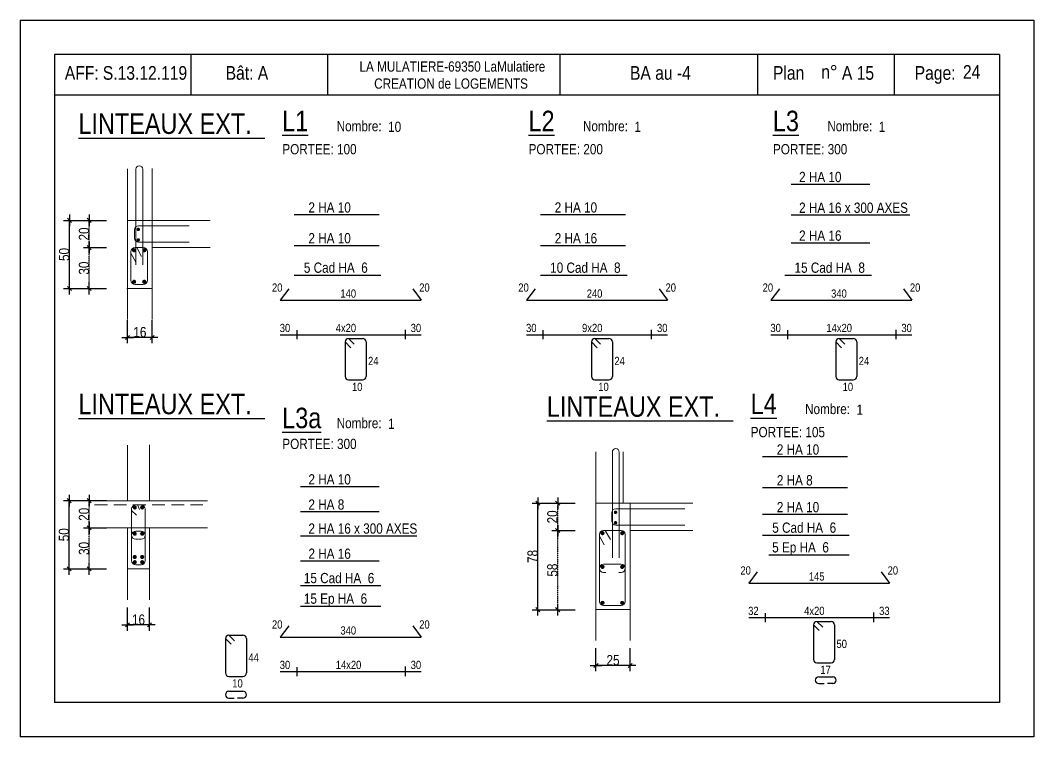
# Model space of a CAD drawing. Header units: metres. Extents: x -9927 to 45032, y -190416 to 12166.
# Drawn here: x 1177 to 2662, y -145048 to -143998 of the extents above; entities that cross this region are included whole.
import ezdxf
from ezdxf.enums import TextEntityAlignment as Align

# ---------------------------------------------------------------- set-up
doc = ezdxf.new("R2010")
doc.units = ezdxf.units.M
doc.header["$PDMODE"] = 65
doc.linetypes.add('CACHE2', pattern=[0.1875, 0.125, -0.0625])
for name, color, linetype in [('01_cote_gen', 4, 'Continuous'), ('01_fenetres', 171, 'Continuous'), ('01_linteaux', 3, 'Continuous'), ('01_sem', 42, 'Continuous'), ('01_texte', 230, 'Continuous'), ('AA_COTES', 2, 'Continuous')]:
    doc.layers.add(name, color=color, linetype=linetype)
doc.styles.add('STYLE2', font='ARIALN.TTF')
doc.dimstyles.new('JB25', dxfattribs={"dimscale": 0.1, "dimtxt": 150, "dimasz": 17, "dimexe": 0.1, "dimexo": 0.1, "dimgap": 0.09, "dimtad": 1, "dimdec": 1, "dimlfac": 0.5, "dimdsep": 46, "dimtxsty": 'STYLE2', "dimblk1": 'BOND_G', "dimblk2": 'BOND_D', "dimsah": 1, "dimcen": 1.5, "dimdle": 0.01, "dimse1": 1, "dimse2": 1, "dimclrd": 4, "dimclre": 2, "dimclrt": 5, "dimadec": 0, "dimazin": 0, "dimtfac": 2.333333, "dimtdec": 1, "dimtix": 1, "dimtmove": 2, "dimatfit": 3, "dimldrblk": 'BOND_G', "dimfxl": 1, "dimtolj": 1, "dimtzin": 0, "dimarcsym": 0})

# ---------------------------------------------------------------- blocks, each defined once
blk = doc.blocks.new('BOND_G')
at = {"layer": 'AA_COTES', "color": 0}
for p, q in [((0, -5), (0, 15)), ((5, 0), (-5, 0)), ((1.77, 1.77), (-1.77, -1.77))]:
    blk.add_line(p, q, dxfattribs=at)
blk = doc.blocks.new('BOND_D')
at = {"layer": 'AA_COTES', "color": 0}
for p, q in [((5, 0), (-5, 0)), ((-1.77, -1.77), (1.77, 1.77)), ((0, 5), (0, -15))]:
    blk.add_line(p, q, dxfattribs=at)
blk = doc.blocks.new('*D1323')
at = {"layer": '01_cote_gen', "color": 4, "linetype": 'CACHE2', "lineweight": -2, "transparency": 16777216}
blk.add_line((1278.4, -144389.3), (1278.4, -144332.7), dxfattribs=at)
at = {"layer": 'DEFPOINTS', "color": 0, "linetype": 'CACHE2', "lineweight": 0, "transparency": 16777216}
for p in [(1278.4, -144331), (1371.6, -144331), (1370.6, -144391)]:
    blk.add_point(p, dxfattribs=at)
at = {"layer": '01_cote_gen', "color": 4, "linetype": 'CACHE2', "lineweight": -2, "transparency": 16777216, "xscale": 1.7, "yscale": 1.7, "zscale": 1.7}
for name, p, rotation in [('BOND_D', (1278.4, -144331), 90), ('BOND_G', (1278.4, -144391), 270)]:
    blk.add_blockref(name, p, dxfattribs=dict(at, rotation=rotation))
at = {"layer": '01_cote_gen', "color": 5, "linetype": 'CACHE2', "lineweight": 0, "transparency": 16777216, "insert": (1270.8, -144361), "char_height": 15, "attachment_point": 5, "rotation": 90, "style": 'STYLE2'}
blk.add_mtext('\\A1;30', dxfattribs=at)
blk = doc.blocks.new('*D1324')
at = {"layer": '01_cote_gen', "color": 4, "linetype": 'CACHE2', "lineweight": -2, "transparency": 16777216}
blk.add_line((1278.4, -144329.3), (1278.4, -144292.7), dxfattribs=at)
at = {"layer": 'DEFPOINTS', "color": 0, "linetype": 'CACHE2', "lineweight": 0, "transparency": 16777216}
for p in [(1278.4, -144291), (1334.6, -144291), (1303.9, -144331)]:
    blk.add_point(p, dxfattribs=at)
at = {"layer": '01_cote_gen', "color": 4, "linetype": 'CACHE2', "lineweight": -2, "transparency": 16777216, "xscale": 1.7, "yscale": 1.7, "zscale": 1.7}
for name, p, rotation in [('BOND_D', (1278.4, -144291), 90), ('BOND_G', (1278.4, -144331), 270)]:
    blk.add_blockref(name, p, dxfattribs=dict(at, rotation=rotation))
at = {"layer": '01_cote_gen', "color": 5, "linetype": 'CACHE2', "lineweight": 0, "transparency": 16777216, "insert": (1270.8, -144311), "char_height": 15, "attachment_point": 5, "rotation": 90, "style": 'STYLE2'}
blk.add_mtext('\\A1;20', dxfattribs=at)
blk = doc.blocks.new('*D1325')
at = {"layer": '01_cote_gen', "color": 4, "lineweight": -2, "transparency": 16777216}
blk.add_line((1249.4, -144389.3), (1249.4, -144292.7), dxfattribs=at)
at = {"layer": 'DEFPOINTS', "color": 0, "lineweight": 0, "transparency": 16777216}
for p in [(1249.4, -144291), (1303.9, -144291), (1302.9, -144391)]:
    blk.add_point(p, dxfattribs=at)
at = {"layer": '01_cote_gen', "color": 4, "lineweight": -2, "transparency": 16777216, "xscale": 1.7, "yscale": 1.7, "zscale": 1.7}
for name, p, rotation in [('BOND_D', (1249.4, -144291), 90), ('BOND_G', (1249.4, -144391), 270)]:
    blk.add_blockref(name, p, dxfattribs=dict(at, rotation=rotation))
at = {"layer": '01_cote_gen', "color": 5, "lineweight": 0, "transparency": 16777216, "insert": (1241.7, -144341), "char_height": 15, "attachment_point": 5, "rotation": 90, "style": 'STYLE2'}
blk.add_mtext('\\A1;50', dxfattribs=at)
blk = doc.blocks.new('*D1326')
at = {"layer": '01_cote_gen', "color": 4, "linetype": 'CACHE2', "lineweight": -2, "transparency": 16777216}
blk.add_line((1278.4, -144800.1), (1278.4, -144743.5), dxfattribs=at)
at = {"layer": 'DEFPOINTS', "color": 0, "linetype": 'CACHE2', "lineweight": 0, "transparency": 16777216}
for p in [(1278.4, -144741.8), (1366.6, -144741.8), (1366.6, -144801.8)]:
    blk.add_point(p, dxfattribs=at)
at = {"layer": '01_cote_gen', "color": 4, "linetype": 'CACHE2', "lineweight": -2, "transparency": 16777216, "xscale": 1.7, "yscale": 1.7, "zscale": 1.7}
for name, p, rotation in [('BOND_D', (1278.4, -144741.8), 90), ('BOND_G', (1278.4, -144801.8), 270)]:
    blk.add_blockref(name, p, dxfattribs=dict(at, rotation=rotation))
at = {"layer": '01_cote_gen', "color": 5, "linetype": 'CACHE2', "lineweight": 0, "transparency": 16777216, "insert": (1270.8, -144771.8), "char_height": 15, "attachment_point": 5, "rotation": 90, "style": 'STYLE2'}
blk.add_mtext('\\A1;30', dxfattribs=at)
blk = doc.blocks.new('*D1327')
at = {"layer": '01_cote_gen', "color": 4, "linetype": 'CACHE2', "lineweight": -2, "transparency": 16777216}
blk.add_line((1278.4, -144740.1), (1278.4, -144703.5), dxfattribs=at)
at = {"layer": 'DEFPOINTS', "color": 0, "linetype": 'CACHE2', "lineweight": 0, "transparency": 16777216}
for p in [(1278.4, -144701.8), (1334.6, -144701.8), (1303.9, -144741.8)]:
    blk.add_point(p, dxfattribs=at)
at = {"layer": '01_cote_gen', "color": 4, "linetype": 'CACHE2', "lineweight": -2, "transparency": 16777216, "xscale": 1.7, "yscale": 1.7, "zscale": 1.7}
for name, p, rotation in [('BOND_D', (1278.4, -144701.8), 90), ('BOND_G', (1278.4, -144741.8), 270)]:
    blk.add_blockref(name, p, dxfattribs=dict(at, rotation=rotation))
at = {"layer": '01_cote_gen', "color": 5, "linetype": 'CACHE2', "lineweight": 0, "transparency": 16777216, "insert": (1270.8, -144721.8), "char_height": 15, "attachment_point": 5, "rotation": 90, "style": 'STYLE2'}
blk.add_mtext('\\A1;20', dxfattribs=at)
blk = doc.blocks.new('*D1328')
at = {"layer": '01_cote_gen', "color": 4, "lineweight": -2, "transparency": 16777216}
blk.add_line((1249.1, -144800.1), (1249.1, -144703.5), dxfattribs=at)
at = {"layer": 'DEFPOINTS', "color": 0, "lineweight": 0, "transparency": 16777216}
for p in [(1249.1, -144701.8), (1303.9, -144701.8), (1303.9, -144801.8)]:
    blk.add_point(p, dxfattribs=at)
at = {"layer": '01_cote_gen', "color": 4, "lineweight": -2, "transparency": 16777216, "xscale": 1.7, "yscale": 1.7, "zscale": 1.7}
for name, p, rotation in [('BOND_D', (1249.1, -144701.8), 90), ('BOND_G', (1249.1, -144801.8), 270)]:
    blk.add_blockref(name, p, dxfattribs=dict(at, rotation=rotation))
at = {"layer": '01_cote_gen', "color": 5, "lineweight": 0, "transparency": 16777216, "insert": (1241.4, -144751.8), "char_height": 15, "attachment_point": 5, "rotation": 90, "style": 'STYLE2'}
blk.add_mtext('\\A1;50', dxfattribs=at)
blk = doc.blocks.new('*D1329')
at = {"layer": '01_cote_gen', "color": 4, "lineweight": -2, "transparency": 16777216}
blk.add_line((1364.9, -144883.9), (1336.3, -144883.9), dxfattribs=at)
at = {"layer": 'DEFPOINTS', "color": 0, "lineweight": 0, "transparency": 16777216}
for p in [(1334.6, -144801.8), (1366.6, -144801.8), (1334.6, -144883.9)]:
    blk.add_point(p, dxfattribs=at)
at = {"layer": '01_cote_gen', "color": 4, "lineweight": -2, "transparency": 16777216, "xscale": 1.7, "yscale": 1.7, "zscale": 1.7, "rotation": 180}
blk.add_blockref('BOND_D', (1334.6, -144883.9), dxfattribs=at)
at = {"layer": '01_cote_gen', "color": 4, "lineweight": -2, "transparency": 16777216, "xscale": 1.7, "yscale": 1.7, "zscale": 1.7}
blk.add_blockref('BOND_G', (1366.6, -144883.9), dxfattribs=at)
at = {"layer": '01_cote_gen', "color": 5, "lineweight": 0, "transparency": 16777216, "insert": (1350.6, -144876.2), "char_height": 15, "attachment_point": 5, "style": 'STYLE2'}
blk.add_mtext('\\A1;16', dxfattribs=at)
blk = doc.blocks.new('*D1330')
at = {"layer": '01_cote_gen', "color": 4, "lineweight": -2, "transparency": 16777216}
blk.add_line((1368.9, -144462.6), (1336.3, -144462.6), dxfattribs=at)
at = {"layer": 'DEFPOINTS', "color": 0, "lineweight": 0, "transparency": 16777216}
for p in [(1334.6, -144436.1), (1370.6, -144436.1), (1334.6, -144462.6)]:
    blk.add_point(p, dxfattribs=at)
at = {"layer": '01_cote_gen', "color": 4, "lineweight": -2, "transparency": 16777216, "xscale": 1.7, "yscale": 1.7, "zscale": 1.7, "rotation": 180}
blk.add_blockref('BOND_D', (1334.6, -144462.6), dxfattribs=at)
at = {"layer": '01_cote_gen', "color": 4, "lineweight": -2, "transparency": 16777216, "xscale": 1.7, "yscale": 1.7, "zscale": 1.7}
blk.add_blockref('BOND_G', (1370.6, -144462.6), dxfattribs=at)
at = {"layer": '01_cote_gen', "color": 5, "lineweight": 0, "transparency": 16777216, "insert": (1352.6, -144454.9), "char_height": 15, "attachment_point": 5, "style": 'STYLE2'}
blk.add_mtext('\\A1;16', dxfattribs=at)
blk = doc.blocks.new('*D1331')
at = {"layer": '01_cote_gen', "color": 4, "linetype": 'CACHE2', "lineweight": -2, "transparency": 16777216}
blk.add_line((1964.8, -144859.9), (1964.8, -144747.3), dxfattribs=at)
at = {"layer": 'DEFPOINTS', "color": 0, "linetype": 'CACHE2', "lineweight": 0, "transparency": 16777216}
for p in [(1964.8, -144745.6), (2071.9, -144745.6), (2070.9, -144861.6)]:
    blk.add_point(p, dxfattribs=at)
at = {"layer": '01_cote_gen', "color": 4, "linetype": 'CACHE2', "lineweight": -2, "transparency": 16777216, "xscale": 1.7, "yscale": 1.7, "zscale": 1.7}
for name, p, rotation in [('BOND_D', (1964.8, -144745.6), 90), ('BOND_G', (1964.8, -144861.6), 270)]:
    blk.add_blockref(name, p, dxfattribs=dict(at, rotation=rotation))
at = {"layer": '01_cote_gen', "color": 5, "linetype": 'CACHE2', "lineweight": 0, "transparency": 16777216, "insert": (1957.1, -144803.6), "char_height": 15, "attachment_point": 5, "rotation": 90, "style": 'STYLE2'}
blk.add_mtext('\\A1;58', dxfattribs=at)
blk = doc.blocks.new('*D1332')
at = {"layer": '01_cote_gen', "color": 4, "linetype": 'CACHE2', "lineweight": -2, "transparency": 16777216}
blk.add_line((1964.8, -144743.9), (1964.8, -144707.3), dxfattribs=at)
at = {"layer": 'DEFPOINTS', "color": 0, "linetype": 'CACHE2', "lineweight": 0, "transparency": 16777216}
for p in [(1964.8, -144705.6), (2020.9, -144705.6), (1990.3, -144745.6)]:
    blk.add_point(p, dxfattribs=at)
at = {"layer": '01_cote_gen', "color": 4, "linetype": 'CACHE2', "lineweight": -2, "transparency": 16777216, "xscale": 1.7, "yscale": 1.7, "zscale": 1.7}
for name, p, rotation in [('BOND_D', (1964.8, -144705.6), 90), ('BOND_G', (1964.8, -144745.6), 270)]:
    blk.add_blockref(name, p, dxfattribs=dict(at, rotation=rotation))
at = {"layer": '01_cote_gen', "color": 5, "linetype": 'CACHE2', "lineweight": 0, "transparency": 16777216, "insert": (1957.1, -144725.6), "char_height": 15, "attachment_point": 5, "rotation": 90, "style": 'STYLE2'}
blk.add_mtext('\\A1;20', dxfattribs=at)
blk = doc.blocks.new('*D1333')
at = {"layer": '01_cote_gen', "color": 4, "lineweight": -2, "transparency": 16777216}
blk.add_line((1935.7, -144859.9), (1935.7, -144707.3), dxfattribs=at)
at = {"layer": 'DEFPOINTS', "color": 0, "lineweight": 0, "transparency": 16777216}
for p in [(1935.7, -144705.6), (1990.3, -144705.6), (1989.3, -144861.6)]:
    blk.add_point(p, dxfattribs=at)
at = {"layer": '01_cote_gen', "color": 4, "lineweight": -2, "transparency": 16777216, "xscale": 1.7, "yscale": 1.7, "zscale": 1.7}
for name, p, rotation in [('BOND_D', (1935.7, -144705.6), 90), ('BOND_G', (1935.7, -144861.6), 270)]:
    blk.add_blockref(name, p, dxfattribs=dict(at, rotation=rotation))
at = {"layer": '01_cote_gen', "color": 5, "lineweight": 0, "transparency": 16777216, "insert": (1928.1, -144783.6), "char_height": 15, "attachment_point": 5, "rotation": 90, "style": 'STYLE2'}
blk.add_mtext('\\A1;78', dxfattribs=at)
blk = doc.blocks.new('*D1334')
at = {"layer": '01_cote_gen', "color": 4, "lineweight": -2, "transparency": 16777216}
blk.add_line((2069.2, -144943.4), (2022.6, -144943.4), dxfattribs=at)
at = {"layer": 'DEFPOINTS', "color": 0, "lineweight": 0, "transparency": 16777216}
for p in [(2020.9, -144906.7), (2070.9, -144906.7), (2020.9, -144943.4)]:
    blk.add_point(p, dxfattribs=at)
at = {"layer": '01_cote_gen', "color": 4, "lineweight": -2, "transparency": 16777216, "xscale": 1.7, "yscale": 1.7, "zscale": 1.7, "rotation": 180}
blk.add_blockref('BOND_D', (2020.9, -144943.4), dxfattribs=at)
at = {"layer": '01_cote_gen', "color": 4, "lineweight": -2, "transparency": 16777216, "xscale": 1.7, "yscale": 1.7, "zscale": 1.7}
blk.add_blockref('BOND_G', (2070.9, -144943.4), dxfattribs=at)
at = {"layer": '01_cote_gen', "color": 5, "lineweight": 0, "transparency": 16777216, "insert": (2045.9, -144935.7), "char_height": 15, "attachment_point": 5, "style": 'STYLE2'}
blk.add_mtext('\\A1;25', dxfattribs=at)

msp = doc.modelspace()

# ---------------------------------------------------------------- linework, layer by layer
at = {"layer": '01_fenetres', "ltscale": 30}
for p, q in [((1227.35, -144047.8), (1227.35, -144997.8)), ((1227.35, -144047.8), (1227.35, -144997.8)), ((1227.35, -144047.8), (1227.35, -144997.8)), ((2612.35, -144047.8), (1227.35, -144047.8)), ((1427.35, -144047.8), (1427.35, -144107.8)), ((1627.74, -144047.8), (1627.74, -144107.8)), ((1967.92, -144047.8), (1967.92, -144107.8)), ((2258.22, -144107.8), (2258.22, -144047.8)), ((2458.22, -144107.8), (2458.22, -144047.8)), ((2612.35, -144047.8), (2612.35, -144997.8)), ((2612.35, -144107.8), (1227.35, -144107.8)), ((2612.35, -144997.8), (1227.35, -144997.8))]:
    msp.add_line(p, q, dxfattribs=at)
at = {"layer": '01_linteaux', "linetype": 'ByBlock', "lineweight": 18}
for p, q in [((1334.57, -144215.48), (1334.57, -144436.12)), ((1370.57, -144214.97), (1370.57, -144436.12)), ((1334.57, -144291), (1455.64, -144291)), ((1339.57, -144336.96), (1339.57, -144378.96)), ((1339.57, -144339.13), (1346.8, -144352.11)), ((1345.57, -144330.96), (1357.57, -144330.96)), ((1347.96, -144330.96), (1355.19, -144343.95)), ((1363.57, -144336.96), (1363.57, -144378.96)), ((1370.57, -144331), (1455.64, -144331)), ((1345.57, -144384.96), (1357.57, -144384.96)), ((1333.57, -144390.96), (1355.57, -144390.96)), ((1355.57, -144390.96), (1369.57, -144390.96)), ((1355.57, -144390.96), (1355.57, -144390.96)), ((1334.57, -144620.33), (1334.57, -144701.84)), ((1366.57, -144619.81), (1366.57, -144701.84)), ((2020.9, -144630.07), (2020.9, -144906.71)), ((2060.9, -144630.07), (2060.9, -144705.59)), ((1334.57, -144701.84), (1303.93, -144701.84)), ((1334.57, -144701.84), (1451.64, -144701.84)), ((1346.57, -144707.95), (1354.57, -144707.95)), ((1348.96, -144707.95), (1352.19, -144714.93)), ((2020.9, -144705.59), (2162.95, -144705.59)), ((2070.9, -144705.59), (2070.9, -144906.71)), ((1340.57, -144713.95), (1340.57, -144789.84)), ((1340.57, -144716.11), (1347.8, -144723.1)), ((1360.57, -144713.95), (1360.57, -144789.84)), ((1366.57, -144741.84), (1303.93, -144741.84)), ((1334.57, -144741.84), (1334.57, -144846.96)), ((1366.57, -144741.84), (1451.64, -144741.84)), ((1366.57, -144741.84), (1366.57, -144846.96)), ((1346.57, -144746.35), (1354.57, -144746.35)), ((2025.91, -144751.55), (2025.91, -144849.55)), ((2025.91, -144753.72), (2033.14, -144766.7)), ((2031.91, -144745.55), (2057.91, -144745.55)), ((2034.3, -144745.55), (2042.03, -144758.54)), ((2063.91, -144751.55), (2063.91, -144849.55)), ((2070.9, -144745.59), (2162.95, -144745.59)), ((1346.57, -144758.35), (1350.26, -144758.35)), ((1354.57, -144758.35), (1350.87, -144758.35)), ((1334.57, -144801.84), (1352.57, -144801.84)), ((1346.57, -144795.84), (1354.57, -144795.84)), ((1352.57, -144801.84), (1366.57, -144801.84)), ((1352.57, -144801.84), (1352.57, -144801.84)), ((2031.91, -144795), (2057.91, -144795)), ((2031.91, -144807), (2035.6, -144807)), ((2057.91, -144807), (2054.21, -144807)), ((2020.9, -144861.55), (2070.9, -144861.55)), ((2031.91, -144855.55), (2057.91, -144855.55))]:
    msp.add_line(p, q, dxfattribs=at)
at = {"layer": '01_linteaux', "linetype": 'Continuous'}
for p, q in [((1558.34, -144458.63), (1764.8, -144458.63)), ((1582.35, -144451.93), (1582.35, -144465.34)), ((1741.09, -144451.27), (1741.09, -144465.22)), ((1919.25, -144458.63), (2125.71, -144458.63)), ((1943.25, -144451.93), (1943.25, -144465.34)), ((2101.99, -144451.27), (2101.99, -144465.22)), ((2277.31, -144458.63), (2483.77, -144458.63)), ((2301.32, -144451.93), (2301.32, -144465.34)), ((2460.06, -144451.27), (2460.06, -144465.22)), ((1653.41, -144469.29), (1653.41, -144519.82)), ((1653.41, -144469.29), (1661.82, -144477.61)), ((1658.41, -144464.29), (1679.03, -144464.29)), ((1658.41, -144464.29), (1666.82, -144472.61)), ((1684.03, -144469.29), (1684.03, -144519.82)), ((2014.32, -144469.29), (2014.32, -144519.82)), ((2014.32, -144469.29), (2022.72, -144477.61)), ((2019.32, -144464.29), (2039.94, -144464.29)), ((2019.32, -144464.29), (2027.72, -144472.61)), ((2044.94, -144469.29), (2044.94, -144519.82)), ((2372.38, -144469.29), (2372.38, -144519.82)), ((2372.38, -144469.29), (2380.78, -144477.61)), ((2377.38, -144464.29), (2398, -144464.29)), ((2377.38, -144464.29), (2385.78, -144472.61)), ((2403, -144469.29), (2403, -144519.82)), ((1684.03, -144517.78), (1684.03, -144519.82)), ((2044.94, -144517.78), (2044.94, -144519.82)), ((2403, -144517.78), (2403, -144519.82)), ((1658.41, -144524.82), (1679.03, -144524.82)), ((2019.32, -144524.82), (2039.94, -144524.82)), ((2377.38, -144524.82), (2398, -144524.82)), ((2244.68, -144873.22), (2451.14, -144873.22)), ((2268.69, -144866.52), (2268.69, -144879.93)), ((2427.42, -144865.86), (2427.42, -144879.81)), ((2339.75, -144883.88), (2339.75, -144934.41)), ((2339.75, -144883.88), (2348.15, -144892.2)), ((2344.75, -144878.88), (2365.37, -144878.88)), ((2344.75, -144878.88), (2353.15, -144887.2)), ((2370.37, -144883.88), (2370.37, -144934.41)), ((1478.04, -144903.85), (1478.04, -144954.38)), ((1478.04, -144903.85), (1486.44, -144912.18)), ((1483.04, -144898.85), (1503.66, -144898.85)), ((1483.04, -144898.85), (1491.44, -144907.18)), ((1508.66, -144903.85), (1508.66, -144954.38)), ((2370.37, -144932.37), (2370.37, -144934.41)), ((1582.35, -144945.68), (1582.35, -144959.1)), ((1741.09, -144945.03), (1741.09, -144958.97)), ((2344.75, -144939.41), (2365.37, -144939.41)), ((1483.04, -144959.38), (1503.66, -144959.38)), ((1508.66, -144952.35), (1508.66, -144954.38)), ((1558.34, -144952.39), (1764.8, -144952.39)), ((2347.29, -144959.91), (2367.91, -144959.91)), ((2347.29, -144969.91), (2355.17, -144969.91)), ((2367.91, -144969.91), (2360.03, -144969.91)), ((1483.04, -144981.22), (1503.66, -144981.22)), ((1483.04, -144991.22), (1490.92, -144991.22)), ((1503.66, -144991.22), (1495.78, -144991.22))]:
    msp.add_line(p, q, dxfattribs=at)
at = {"layer": '01_linteaux', "linetype": 'CACHE2', "lineweight": 18, "ltscale": 150}
msp.add_line((1286.26, -144708.11), (1444.65, -144708.11), dxfattribs=at)
at = {"layer": '01_linteaux', "linetype": 'ByBlock', "lineweight": 18}
for centre, start, end in [((1345.57, -144336.96), 90, 180), ((1357.57, -144336.96), 0, 90), ((1345.57, -144378.96), 180, 270), ((1357.57, -144378.96), 270, 0), ((1346.57, -144713.95), 90, 180), ((1354.57, -144713.95), 0, 90), ((1346.57, -144752.35), 90, 180), ((1346.57, -144752.35), 180, 270), ((1354.57, -144752.35), 0, 90), ((1354.57, -144752.35), 270, 0), ((2031.91, -144751.55), 90, 180), ((2057.91, -144751.55), 0, 90), ((1346.57, -144789.84), 180, 270), ((1354.57, -144789.84), 270, 0), ((2031.91, -144801), 90, 180), ((2031.91, -144801), 180, 270), ((2057.91, -144801), 0, 90), ((2057.91, -144801), 270, 0), ((2031.91, -144849.55), 180, 270), ((2057.91, -144849.55), 270, 0)]:
    msp.add_arc(centre, 6, start, end, dxfattribs=at)
at = {"layer": '01_linteaux', "linetype": 'Continuous'}
for centre, start, end in [((1658.41, -144469.29), 90, 180), ((1679.03, -144469.29), 0, 90), ((2019.32, -144469.29), 90, 180), ((2039.94, -144469.29), 0, 90), ((2377.38, -144469.29), 90, 180), ((2398, -144469.29), 0, 90), ((1658.41, -144519.82), 180, 270), ((1679.03, -144519.82), 270, 0), ((2019.32, -144519.82), 180, 270), ((2039.94, -144519.82), 270, 0), ((2377.38, -144519.82), 180, 270), ((2398, -144519.82), 270, 0), ((2344.75, -144883.88), 90, 180), ((2365.37, -144883.88), 0, 90), ((1483.04, -144903.85), 90, 180), ((1503.66, -144903.85), 0, 90), ((2344.75, -144934.41), 180, 270), ((2365.37, -144934.41), 270, 0), ((1483.04, -144954.38), 180, 270), ((1503.66, -144954.38), 270, 0), ((2347.29, -144964.91), 90, 180), ((2347.29, -144964.91), 180, 270), ((2367.91, -144964.91), 0, 90), ((2367.91, -144964.91), 270, 0), ((1483.04, -144986.22), 90, 180), ((1483.04, -144986.22), 180, 270), ((1503.66, -144986.22), 0, 90), ((1503.66, -144986.22), 270, 0)]:
    msp.add_arc(centre, 5, start, end, dxfattribs=at)
at = {"layer": '01_sem', "color": 2, "lineweight": 0, "ltscale": 7}
for p, q in [((1346.74, -144216), (1346.74, -144356.05)), ((1356.74, -144216), (1356.74, -144356.05)), ((1344.75, -144305), (1344.75, -144317)), ((1350.75, -144299), (1424.75, -144299)), ((1350.75, -144323), (1424.75, -144323)), ((2044.93, -144630.59), (2044.93, -144785.59)), ((2054.93, -144630.59), (2054.93, -144785.59)), ((2044.1, -144719.59), (2044.1, -144731.59)), ((2050.1, -144713.59), (2150.9, -144713.59)), ((2050.1, -144737.59), (2150.9, -144737.59))]:
    msp.add_line(p, q, dxfattribs=at)
at = {"layer": '01_sem', "color": 2, "lineweight": 0, "ltscale": 7, "const_width": 2.5, "flags": 128}
for points in [[(1349.02, -144304.32, 1), (1351.52, -144304.32, 1)], [(1348.95, -144319.65, 1), (1351.45, -144319.65, 1)], [(2048.37, -144718.91, 1), (2050.87, -144718.91, 1)], [(2048.3, -144734.24, 1), (2050.8, -144734.24, 1)]]:
    msp.add_lwpolyline(points, format="xyb", close=True, dxfattribs=at)
at = {"layer": '01_sem', "color": 2, "lineweight": 0, "ltscale": 7}
for centre, radius, start, end in [((1351.74, -144216), 5, 0, 180), ((1350.75, -144305), 6, 90, 180), ((1350.75, -144317), 6, 180, 270), ((2049.93, -144630.59), 5, 0, 180), ((2050.1, -144719.59), 6, 90, 180), ((2050.1, -144731.59), 6, 180, 270)]:
    msp.add_arc(centre, radius, start, end, dxfattribs=at)
at = {"layer": '01_texte', "ltscale": 30}
for p, q in [((1177.35, -143997.8), (1177.35, -145047.8)), ((1177.35, -143997.8), (2662.35, -143997.8)), ((2662.35, -143997.8), (2662.35, -145047.8)), ((2307.11, -144237.9), (2422.3, -144237.9)), ((1578.71, -144282.57), (1703.34, -144282.57)), ((1939.61, -144282.57), (2064.24, -144282.57)), ((2307.11, -144282.98), (2480.72, -144282.98)), ((2307.11, -144323.86), (2422.3, -144323.86)), ((1578.71, -144327.65), (1703.34, -144327.65)), ((1939.61, -144327.65), (2064.24, -144327.65)), ((1578.71, -144371.31), (1705.55, -144371.31)), ((1939.61, -144371.31), (2066.46, -144371.31)), ((2297.68, -144371.31), (2424.52, -144371.31)), ((1570.76, -144391.55), (1558.34, -144408.1)), ((1752.39, -144391.55), (1764.8, -144408.1)), ((1931.66, -144391.55), (1919.25, -144408.1)), ((2113.29, -144391.55), (2125.71, -144408.1)), ((2289.73, -144391.55), (2277.31, -144408.1)), ((2471.35, -144391.55), (2483.77, -144408.1)), ((1558.34, -144408.1), (1764.8, -144408.1)), ((1919.25, -144408.1), (2125.71, -144408.1)), ((2277.31, -144408.1), (2483.77, -144408.1)), ((2265.04, -144637.3), (2389.67, -144637.3)), ((1588.07, -144681.05), (1703.34, -144681.05)), ((2265.04, -144682.38), (2389.67, -144682.38)), ((1588.07, -144717.93), (1703.34, -144717.93)), ((2265.04, -144721.79), (2389.67, -144721.79)), ((1588.07, -144753.14), (1758.37, -144753.14)), ((2265.04, -144752.31), (2391.89, -144752.31)), ((2274.26, -144781.14), (2391.75, -144781.14)), ((1588.07, -144790.01), (1703.34, -144790.01)), ((2257.09, -144806.14), (2244.68, -144822.69)), ((2438.72, -144806.14), (2451.14, -144822.69)), ((1588.07, -144826.2), (1705.55, -144826.2)), ((2244.68, -144822.69), (2451.14, -144822.69)), ((1588.07, -144856.32), (1705.55, -144856.32)), ((1570.76, -144885.31), (1558.34, -144901.86)), ((1752.39, -144885.31), (1764.8, -144901.86)), ((1558.34, -144901.86), (1764.8, -144901.86)), ((2662.35, -145047.8), (1177.35, -145047.8))]:
    msp.add_line(p, q, dxfattribs=at)
at = {"layer": '01_texte', "ltscale": 30, "const_width": 3, "flags": 128}
for points in [[(1345.65, -144334.89, 1), (1342.65, -144334.89, 1)], [(1357.49, -144334.89, -1), (1360.49, -144334.89, -1)], [(1345.65, -144381.04, -1), (1342.65, -144381.04, -1)], [(1357.49, -144381.04, 1), (1360.49, -144381.04, 1)], [(1346.64, -144711.87, 1), (1343.64, -144711.87, 1)], [(1354.49, -144711.87, -1), (1357.49, -144711.87, -1)], [(1346.64, -144750.27, 1), (1343.64, -144750.27, 1)], [(1354.49, -144750.27, -1), (1357.49, -144750.27, -1)], [(2031.98, -144749.48, 1), (2028.98, -144749.48, 1)], [(2057.83, -144749.48, -1), (2060.83, -144749.48, -1)], [(1346.64, -144784.36, -1), (1343.64, -144784.36, -1)], [(1354.49, -144784.36, 1), (1357.49, -144784.36, 1)], [(1346.64, -144791.92, -1), (1343.64, -144791.92, -1)], [(1354.49, -144791.92, 1), (1357.49, -144791.92, 1)], [(2031.98, -144798.93, 1), (2028.98, -144798.93, 1)], [(2057.83, -144798.93, -1), (2060.83, -144798.93, -1)], [(2031.98, -144851.63, -1), (2028.98, -144851.63, -1)], [(2057.83, -144851.63, 1), (2060.83, -144851.63, 1)]]:
    msp.add_lwpolyline(points, format="xyb", close=True, dxfattribs=at)

# ---------------------------------------------------------------- texts
at = {"layer": '01_texte', "style": 'STYLE2'}
for s, height, p in [('LA MULATIERE-69350 LaMulatiere', 15, (1674.44, -144073.08)), ('AFF:', 20, (1242.64, -144084.95)), ('S.13.12.119', 20, (1298.31, -144084.95)), ('Bât: A', 20, (1478.29, -144084.95)), ('BA au -4', 20, (2070.74, -144084.95)), ('Plan', 20, (2280.26, -144084.95)), ('n%%D', 20, (2350.95, -144083.51)), ('A 15', 20, (2381.29, -144084.95)), ('Page:', 20, (2487.93, -144084.95)), ('24', 20, (2558.62, -144083.51)), ('CREATION de LOGEMENTS', 15, (1695.92, -144098.08)), ('%%UL1', 30, (1561.13, -144160.38)), ('%%UL2', 30, (1922.03, -144160.38)), ('%%UL3', 30, (2280.1, -144160.38)), ('Nombre:', 15, (1640.94, -144160.38)), ('10', 15, (1716.36, -144161.39)), ('Nombre:', 15, (2001.85, -144160.38)), ('1', 15, (2077.26, -144161.39)), ('Nombre:', 15, (2359.91, -144160.38)), ('1', 15, (2435.33, -144161.39)), ('PORTEE: 100', 15, (1561.3, -144194.24)), ('PORTEE: 200', 15, (1922.2, -144194.24)), ('PORTEE: 300', 15, (2280.27, -144194.24)), ('2 HA 10', 15, (2318.55, -144234.94)), ('2 HA 10', 15, (1599.58, -144279.62)), ('2 HA 10', 15, (1960.48, -144279.62)), ('2 HA 16 x 300 AXES', 15, (2318.55, -144280.02)), ('2 HA 10', 15, (1599.58, -144324.7)), ('2 HA 16', 15, (1960.48, -144324.7)), ('2 HA 16', 15, (2318.55, -144320.91)), ('5 Cad HA  6', 15, (1592.91, -144367.86)), ('10 Cad HA  8', 15, (1953.81, -144367.86)), ('15 Cad HA  8', 15, (2311.87, -144367.86)), ('20', 12, (1546.2, -144395.5)), ('20', 12, (1761.94, -144395.5)), ('20', 12, (1907.11, -144395.5)), ('20', 12, (2122.85, -144395.5)), ('20', 12, (2265.17, -144395.5)), ('20', 12, (2480.91, -144395.5)), ('140', 12, (1646.46, -144404.31)), ('240', 12, (2007.36, -144404.31)), ('340', 12, (2365.43, -144404.31)), ('30', 12, (1557.57, -144454.73)), ('4x20', 12, (1639.61, -144454.73)), ('30', 12, (1749.46, -144454.73)), ('30', 12, (1918.48, -144454.73)), ('9x20', 12, (2000.52, -144454.73)), ('30', 12, (2110.36, -144454.73)), ('30', 12, (2276.54, -144454.73)), ('14x20', 12, (2358.58, -144454.73)), ('30', 12, (2468.43, -144454.73)), ('24', 12, (1686.98, -144503.11)), ('24', 12, (2047.89, -144503.11)), ('24', 12, (2405.95, -144503.11)), ('10', 12, (1663.4, -144541.07)), ('10', 12, (2024.3, -144541.07)), ('10', 12, (2382.37, -144541.07)), ('%%UL4', 30, (2247.46, -144574.97)), ('Nombre:', 15, (2327.28, -144574.97)), ('1', 15, (2402.69, -144575.98)), ('%%UL3a', 30, (1561.13, -144595.6)), ('Nombre:', 15, (1640.94, -144595.6)), ('1', 15, (1716.36, -144596.6)), ('PORTEE: 105', 15, (2247.63, -144608.83)), ('PORTEE: 300', 15, (1561.3, -144626.13)), ('2 HA 10', 15, (2285.91, -144634.35)), ('2 HA 10', 15, (1599.58, -144678.09)), ('2 HA 8', 15, (2285.91, -144679.43)), ('2 HA 8', 15, (1599.58, -144714.98)), ('2 HA 10', 15, (2285.91, -144718.84)), ('2 HA 16 x 300 AXES', 15, (1599.58, -144750.19)), ('5 Cad HA  6', 15, (2279.24, -144748.87)), ('2 HA 16', 15, (1599.58, -144787.06)), ('5 Ep HA  6', 15, (2279.1, -144777.69)), ('20', 12, (2232.54, -144810.09)), ('20', 12, (2448.28, -144810.09)), ('15 Cad HA  6', 15, (1592.91, -144822.75)), ('145', 12, (2332.8, -144818.9)), ('15 Ep HA  6', 15, (1592.91, -144852.87)), ('32', 12, (2243.91, -144869.32)), ('4x20', 12, (2325.95, -144869.32)), ('33', 12, (2435.8, -144869.32)), ('20', 12, (1546.2, -144889.26)), ('340', 12, (1646.46, -144898.06)), ('20', 12, (1761.94, -144889.26)), ('50', 12, (2373.32, -144917.7)), ('44', 12, (1511.61, -144937.67)), ('30', 12, (1557.57, -144948.49)), ('14x20', 12, (1639.61, -144948.49)), ('30', 12, (1749.46, -144948.49)), ('17', 12, (2349.73, -144955.66)), ('10', 12, (1488.02, -144975.63))]:
    msp.add_text(s, height=height, dxfattribs=at).set_placement(p)
for p in [(1399.06, -144149.57), (1399.06, -144560.42), (2085.39, -144564.16)]:
    msp.add_text('%%ULINTEAUX EXT.  ', height=30, dxfattribs=at).set_placement(p, align=Align.MIDDLE)

# ---------------------------------------------------------------- dimensions: what is measured, and where the dimension line sits
at = {"layer": '01_cote_gen', "lineweight": 0}
for base, p1, p2, picture, middle in [((1249.41, -144291), (1302.94, -144390.96), (1303.93, -144291), '*D1325', (1241.74, -144340.98)), ((1249.08, -144701.84), (1303.93, -144801.84), (1303.93, -144701.84), '*D1328', (1241.41, -144751.84)), ((1935.74, -144705.59), (1989.27, -144861.55), (1990.27, -144705.59), '*D1333', (1928.07, -144783.57))]:
    dim = msp.add_linear_dim(base=base, p1=p1, p2=p2, angle=90, dimstyle='JB25', dxfattribs=at)
    dim.commit()
    dim.dimension.update_dxf_attribs({"geometry": picture, "text_midpoint": middle})
at = {"layer": '01_cote_gen', "linetype": 'CACHE2', "lineweight": 0}
for base, p1, p2, picture, middle in [((1278.43, -144291), (1303.93, -144331), (1334.57, -144291), '*D1324', (1270.77, -144311)), ((1278.43, -144331), (1370.57, -144390.96), (1371.57, -144331), '*D1323', (1270.77, -144360.98)), ((1278.43, -144701.84), (1303.93, -144741.84), (1334.57, -144701.84), '*D1327', (1270.77, -144721.84)), ((1964.77, -144705.59), (1990.27, -144745.59), (2020.9, -144705.59), '*D1332', (1957.1, -144725.59)), ((1278.43, -144741.84), (1366.57, -144801.84), (1366.57, -144741.84), '*D1326', (1270.77, -144771.84)), ((1964.77, -144745.59), (2070.9, -144861.55), (2071.9, -144745.59), '*D1331', (1957.1, -144803.57))]:
    dim = msp.add_linear_dim(base=base, p1=p1, p2=p2, angle=90, dimstyle='JB25', dxfattribs=at)
    dim.commit()
    dim.dimension.update_dxf_attribs({"geometry": picture, "text_midpoint": middle})
at = {"layer": '01_cote_gen', "lineweight": 0}
dim = msp.add_linear_dim(base=(1334.57, -144462.57), p1=(1370.57, -144436.12), p2=(1334.57, -144436.12), text='16', dimstyle='JB25', dxfattribs=at)
dim.commit()
dim.dimension.update_dxf_attribs({"geometry": '*D1330', "text_midpoint": (1352.57, -144454.9)})
for base, p1, p2, picture, middle in [((1334.57, -144883.89), (1366.57, -144801.84), (1334.57, -144801.84), '*D1329', (1350.57, -144876.22)), ((2020.9, -144943.37), (2070.9, -144906.71), (2020.9, -144906.71), '*D1334', (2045.9, -144935.7))]:
    dim = msp.add_linear_dim(base=base, p1=p1, p2=p2, dimstyle='JB25', dxfattribs=at)
    dim.commit()
    dim.dimension.update_dxf_attribs({"geometry": picture, "text_midpoint": middle})

doc.saveas('drawing.dxf')
